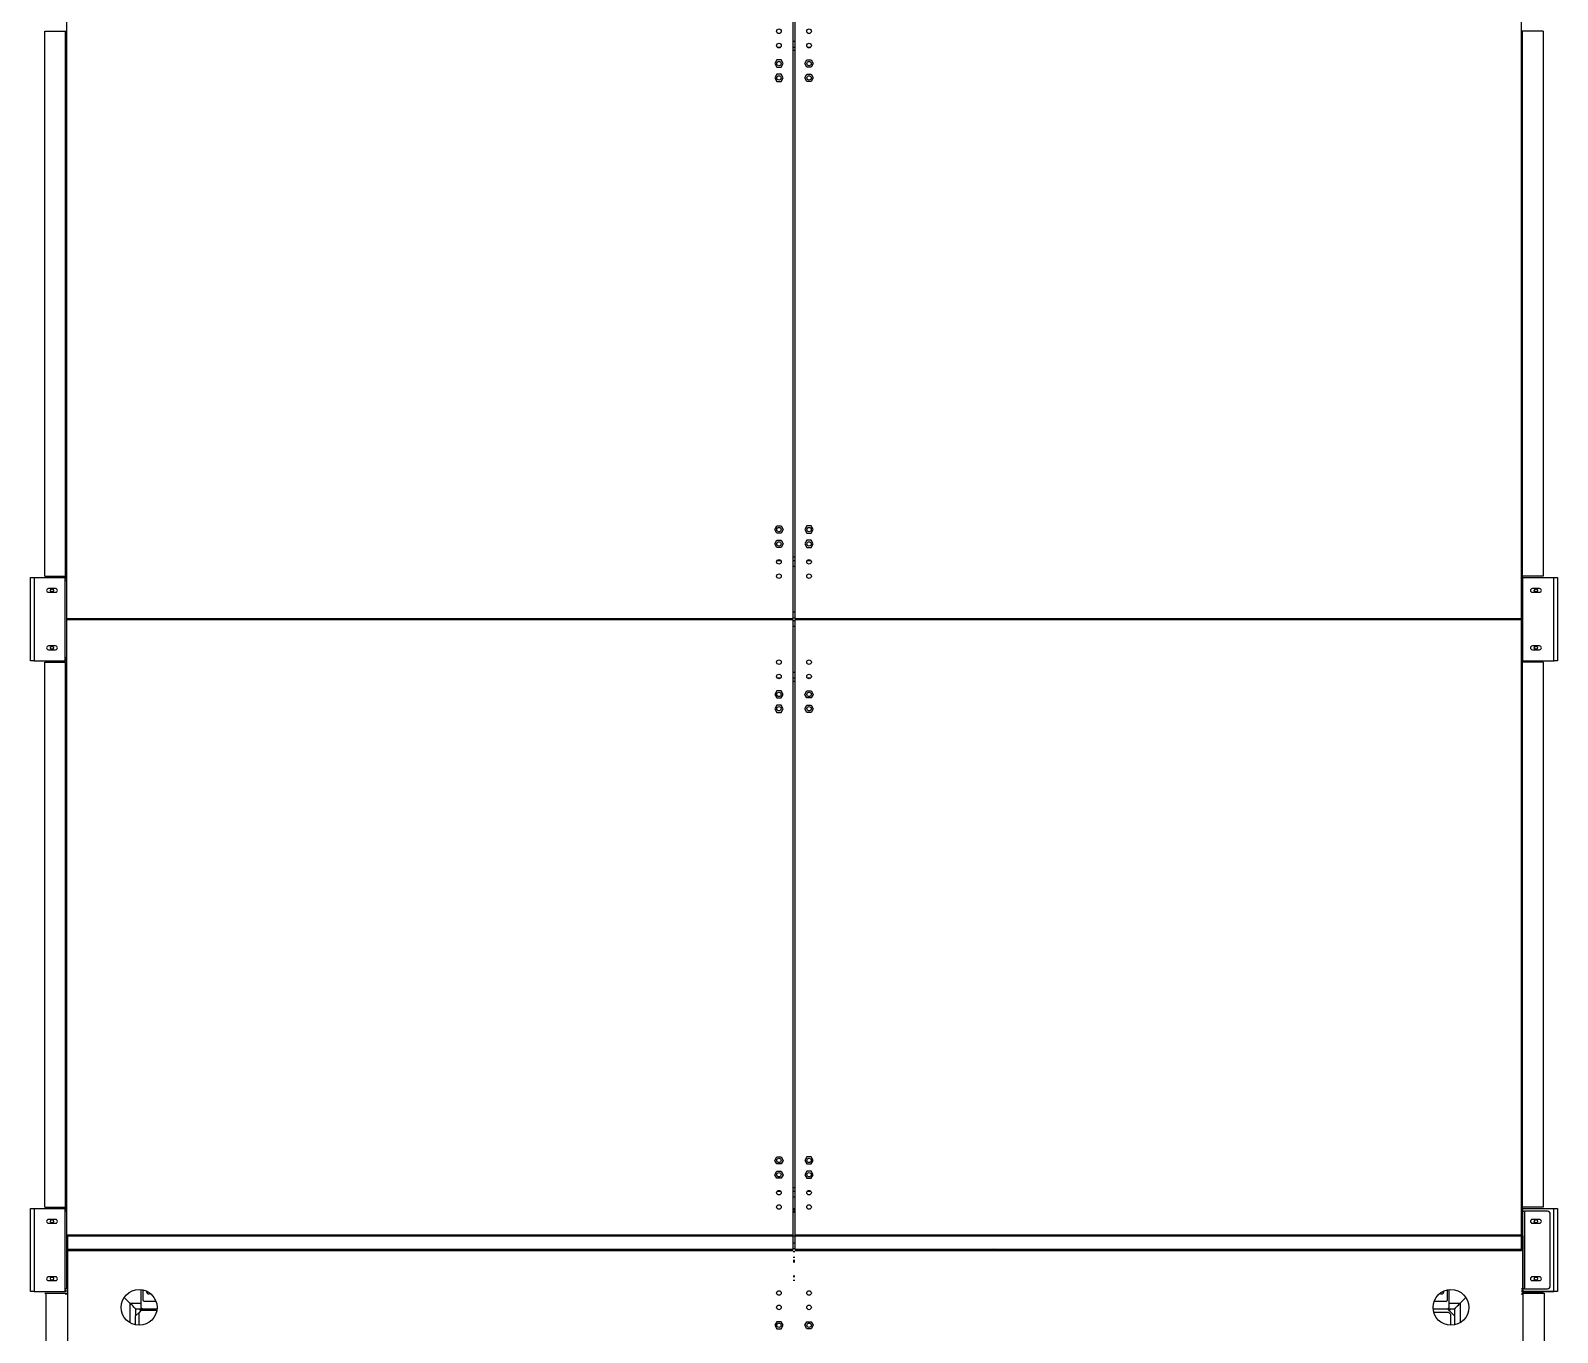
# Model space of a CAD drawing. Extents: x -80 to 56020, y 18240 to 42185.
# Drawn here: x 5655 to 5868, y 20012.2 to 20193.8 of the extents above; entities that cross this region are included whole.
import ezdxf

# ---------------------------------------------------------------- set-up
doc = ezdxf.new("R2010")
doc.units = 0
doc.header["$LTSCALE"] = 200
doc.layers.add('緯穎生產設備', color=7, linetype='Continuous')

# ---------------------------------------------------------------- blocks, each defined once
blk = doc.blocks.new('七模組')
at = {"color": 5, "linetype": 'Continuous', "lineweight": 25}
for p, q in [((33457.9, 4173.1), (33457.9, 4178.1)), ((33457.9, 4178.1), (33573.9, 4178.1)), ((33573.9, 4178.1), (33573.9, 4173.1)), ((34337.9, 4128.1), (34337.9, 4178.1)), ((34337.9, 4178.1), (34453.9, 4178.1)), ((34337.9, 4173.1), (34337.9, 4178.1)), ((34337.9, 4173.1), (34337.9, 4178.1)), ((34337.9, 4173.1), (34337.9, 4178.1)), ((34337.9, 4178.1), (34453.9, 4178.1)), ((34453.9, 4178.1), (34453.9, 4129.6)), ((34453.9, 4178.1), (34453.9, 4173.1)), ((32695.9, 4158.1), (32695.9, 4129.1)), ((32695.9, 4158.1), (33455.9, 4158.1)), ((33455.9, 4158.1), (33455.9, 4129.1)), ((33455.9, 4158.1), (33455.9, 4129.1)), ((33573.9, 4173.1), (33457.9, 4173.1)), ((33457.9, 4129.6), (33457.9, 4173.1)), ((33573.9, 4129.6), (33573.9, 4173.1)), ((33575.9, 4158.1), (33575.9, 4129.1)), ((33575.9, 4158.1), (34335.9, 4158.1)), ((33575.9, 4158.1), (34335.9, 4158.1)), ((34335.9, 4158.1), (34335.9, 4129.1)), ((34335.9, 4158.1), (34335.9, 4129.1)), ((34337.9, 4129.6), (34337.9, 4173.1)), ((34337.9, 4129.6), (34337.9, 4173.1)), ((34453.9, 4173.1), (34337.9, 4173.1)), ((34337.9, 4129.6), (34337.9, 4173.1)), ((34341.9, 4164.1), (34341.9, 4132.1)), ((34445.9, 4168.1), (34345.9, 4168.1)), ((34449.9, 4132.1), (34449.9, 4164.1)), ((34453.9, 4129.6), (34453.9, 4173.1)), ((34455.9, 4129.6), (34455.9, 4159.6)), ((34455.9, 4159.6), (35277.7, 4159.6)), ((34455.9, 4158.1), (34455.9, 4129.1)), ((33473.3, 4153.1), (33473.3, 4143.1)), ((33478.5, 4143.1), (33478.5, 4153.1)), ((33553.3, 4153.1), (33553.3, 4143.1)), ((33558.5, 4143.1), (33558.5, 4153.1)), ((34353.3, 4153.1), (34353.3, 4143.1)), ((34353.3, 4153.1), (34353.3, 4143.1)), ((34353.3, 4153.1), (34353.3, 4143.1)), ((34358.5, 4143.1), (34358.5, 4153.1)), ((34358.5, 4143.1), (34358.5, 4153.1)), ((34358.5, 4143.1), (34358.5, 4153.1)), ((34433.3, 4153.1), (34433.3, 4143.1)), ((34438.5, 4143.1), (34438.5, 4153.1)), ((33514.9, 4128.1), (32636.9, 4128.1)), ((32695.9, 4129.1), (33455.9, 4129.1)), ((32695.9, 4128.1), (32695.9, 4129.1)), ((32697.4, 4128.1), (32697.4, 4129.1)), ((33454.4, 4129.1), (33454.4, 4128.1)), ((33454.4, 4129.1), (33454.4, 4128.1)), ((33455.9, 4129.1), (33455.9, 4128.1)), ((33455.9, 4129.1), (33455.9, 4128.1)), ((33573.9, 4129.6), (33457.9, 4129.6)), ((33457.9, 4129.6), (33457.9, 4128.1)), ((33459.4, 4128.1), (33459.4, 4129.6)), ((33461.9, 4128.1), (33461.9, 4129.6)), ((33514.9, 3114.1), (33514.9, 4128.1)), ((33516.9, 4128.1), (33514.9, 4128.1)), ((33516.9, 4128.1), (33514.9, 4128.1)), ((33514.9, 3114.1), (33514.9, 4128.1)), ((33514.9, 4114.6), (33516.9, 4114.6)), ((33514.9, 4114.6), (33516.9, 4114.6)), ((33516.9, 4128.1), (33516.9, 3114.1)), ((34394.9, 4128.1), (33516.9, 4128.1)), ((34394.9, 4128.1), (33516.9, 4128.1)), ((33516.9, 4128.1), (33516.9, 3114.1)), ((33569.9, 4129.6), (33569.9, 4128.1)), ((33572.4, 4129.6), (33572.4, 4128.1)), ((33573.9, 4129.6), (33573.9, 4128.1)), ((33575.9, 4129.1), (34335.9, 4129.1)), ((33575.9, 4128.1), (33575.9, 4129.1)), ((33575.9, 4129.1), (34335.9, 4129.1)), ((33577.4, 4128.1), (33577.4, 4129.1)), ((34334.4, 4129.1), (34334.4, 4128.1)), ((34334.4, 4129.1), (34334.4, 4128.1)), ((34334.4, 4129.1), (34334.4, 4128.1)), ((34335.9, 4129.1), (34335.9, 4128.1)), ((34335.9, 4129.1), (34335.9, 4128.1)), ((34335.9, 4129.1), (34335.9, 4128.1)), ((34337.9, 4129.6), (34337.9, 4128.1)), ((34337.9, 4129.6), (34337.9, 4128.1)), ((34453.9, 4129.6), (34337.9, 4129.6)), ((34337.9, 4129.6), (34337.9, 4128.1)), ((34339.4, 4128.1), (34339.4, 4129.6)), ((34339.4, 4128.1), (34339.4, 4129.6)), ((34339.4, 4128.1), (34339.4, 4129.6)), ((34341.9, 4132.1), (34449.9, 4132.1)), ((34341.9, 4128.1), (34341.9, 4132.1)), ((34341.9, 4128.1), (34341.9, 4129.6)), ((34341.9, 4128.1), (34341.9, 4129.6)), ((34341.9, 4128.1), (34341.9, 4129.6)), ((34375.9, 4128.1), (34374.9, 4128.1)), ((34374.9, 3114.1), (34374.9, 4128.1)), ((34375.9, 4114.6), (34374.9, 4114.6)), ((34375.9, 2099.6), (34375.9, 4129.6)), ((34375.9, 4129.6), (35169.4, 4129.6)), ((34394.9, 3114.1), (34394.9, 4128.1)), ((34394.9, 3114.1), (34394.9, 4128.1)), ((34394.9, 3114.1), (34394.9, 4128.1)), ((34396.9, 4128.1), (34394.9, 4128.1)), ((34396.9, 4128.1), (34394.9, 4128.1)), ((34396.9, 4128.1), (34394.9, 4128.1)), ((34394.9, 4114.6), (34396.9, 4114.6)), ((34394.9, 4114.6), (34396.9, 4114.6)), ((34394.9, 4114.6), (34396.9, 4114.6)), ((34396.9, 4128.1), (34396.9, 3114.1)), ((34396.9, 4128.1), (34396.9, 3114.1)), ((34396.9, 4128.1), (34396.9, 3114.1)), ((34449.9, 4132.1), (34449.9, 4129.6)), ((34449.9, 4129.6), (34449.9, 4128.1)), ((34452.4, 4129.6), (34452.4, 4128.1)), ((34453.9, 4129.6), (34453.9, 4128.1)), ((34455.9, 4128.1), (34455.9, 4129.1)), ((34457.4, 4128.1), (34457.4, 4129.1)), ((34469.9, 4042.6), (34462.1, 4050.4)), ((34475.9, 4027.1), (34451, 4027.1)), ((34469.9, 4042.6), (34497.2, 4042.6)), ((34469.9, 4027.1), (34469.9, 4042.6)), ((34477.9, 4025.1), (34475.9, 4027.1)), ((34477.9, 4034.6), (34487.9, 4034.6)), ((34477.9, 4025.1), (34477.9, 4034.6)), ((34477.9, 4024.6), (34487.9, 4034.6)), ((34485.9, 4029.6), (34482.9, 4026.6)), ((34482.9, 4026.6), (34482.9, 4005.6)), ((34500.9, 4029.6), (34485.9, 4029.6)), ((34487.9, 4034.6), (34500.4, 4034.6)), ((33514.9, 4024.6), (33516.9, 4024.6)), ((33514.9, 4024.6), (33516.9, 4024.6)), ((34375.9, 4024.6), (34374.9, 4024.6)), ((34394.9, 4024.6), (34396.9, 4024.6)), ((34394.9, 4024.6), (34396.9, 4024.6)), ((34394.9, 4024.6), (34396.9, 4024.6)), ((34465.9, 4024.6), (34451.4, 4024.6)), ((34457.1, 4015.6), (34457.1, 4013.1)), ((34467.9, 4022.6), (34465.9, 4024.6)), ((34467.9, 4022.6), (34467.9, 4005.9)), ((34477.9, 4004.7), (34477.9, 4025.1)), ((33516.9, 3949.6), (33514.9, 3949.6)), ((33516.9, 3949.6), (33514.9, 3949.6)), ((34374.9, 3949.6), (34375.9, 3949.6)), ((34396.9, 3949.6), (34394.9, 3949.6)), ((34396.9, 3949.6), (34394.9, 3949.6)), ((34396.9, 3949.6), (34394.9, 3949.6)), ((34375.9, 3800.6), (34374.9, 3800.6)), ((34396.9, 3464.1), (34394.9, 3464.1)), ((33514.9, 3438.6), (33516.9, 3438.6)), ((33514.9, 3438.6), (33516.9, 3438.6)), ((33516.9, 3438.3), (33514.9, 3438.3)), ((33516.9, 3438.3), (33514.9, 3438.3)), ((33514.9, 3435.2), (33516.9, 3435.2)), ((33514.9, 3435.2), (33516.9, 3435.2)), ((33516.9, 3434.9), (33514.9, 3434.9)), ((33516.9, 3434.9), (33514.9, 3434.9)), ((34374.9, 3441.6), (34375.9, 3441.6)), ((34374.9, 3438.6), (34375.9, 3438.6)), ((34375.9, 3438.3), (34374.9, 3438.3)), ((34374.9, 3435.2), (34375.9, 3435.2)), ((34375.9, 3434.9), (34374.9, 3434.9)), ((34394.9, 3438.6), (34396.9, 3438.6)), ((34394.9, 3438.6), (34396.9, 3438.6)), ((34396.9, 3438.3), (34394.9, 3438.3)), ((34396.9, 3438.3), (34394.9, 3438.3)), ((34394.9, 3435.2), (34396.9, 3435.2)), ((34394.9, 3435.2), (34396.9, 3435.2)), ((34396.9, 3434.9), (34394.9, 3434.9)), ((34396.9, 3434.9), (34394.9, 3434.9)), ((33514.9, 3408.3), (33516.9, 3408.3)), ((33514.9, 3408.3), (33516.9, 3408.3)), ((34374.9, 3408.3), (34375.9, 3408.3)), ((34394.9, 3408.3), (34396.9, 3408.3)), ((34394.9, 3408.3), (34396.9, 3408.3)), ((33516.9, 3408), (33514.9, 3408)), ((33516.9, 3408), (33514.9, 3408)), ((33514.9, 3405), (33516.9, 3405)), ((33514.9, 3405), (33516.9, 3405)), ((33516.9, 3404.6), (33514.9, 3404.6)), ((33516.9, 3404.6), (33514.9, 3404.6)), ((34375.9, 3408), (34374.9, 3408)), ((34374.9, 3405), (34375.9, 3405)), ((34375.9, 3404.6), (34374.9, 3404.6)), ((34374.9, 3399.6), (34375.9, 3399.6)), ((34396.9, 3408), (34394.9, 3408)), ((34396.9, 3408), (34394.9, 3408)), ((34394.9, 3405), (34396.9, 3405)), ((34394.9, 3405), (34396.9, 3405)), ((34396.9, 3404.6), (34394.9, 3404.6)), ((34396.9, 3404.6), (34394.9, 3404.6)), ((34396.9, 3264.1), (34394.9, 3264.1)), ((34396.9, 3255.1), (34394.9, 3255.1)), ((34394.9, 3251.4), (34396.9, 3251.4)), ((34394.9, 3212.4), (34396.9, 3212.4)), ((34396.9, 3177.8), (34394.9, 3177.8)), ((34396.9, 3177.1), (34394.9, 3177.1)), ((34394.9, 3175.1), (34396.9, 3175.1)), ((34394.9, 3169.1), (34396.9, 3169.1)), ((32717.9, 3131.6), (32717.9, 3136.6)), ((32735.9, 3137), (32740.9, 3139.9)), ((32735.9, 3131.2), (32735.9, 3137)), ((32740.9, 3128.3), (32735.9, 3131.2)), ((32740.9, 3139.9), (32745.9, 3137)), ((32745.9, 3131.2), (32740.9, 3128.3)), ((32745.9, 3137), (32745.9, 3131.2)), ((32755.9, 3137), (32760.9, 3139.9)), ((32755.9, 3131.2), (32755.9, 3137)), ((32760.9, 3128.3), (32755.9, 3131.2)), ((32760.9, 3139.9), (32765.9, 3137)), ((32765.9, 3131.2), (32760.9, 3128.3)), ((32765.9, 3137), (32765.9, 3131.2)), ((33390.9, 3139.9), (33385.9, 3137)), ((33385.9, 3137), (33385.9, 3131.2)), ((33385.9, 3131.2), (33390.9, 3128.3)), ((33395.9, 3137), (33390.9, 3139.9)), ((33390.9, 3128.3), (33395.9, 3131.2)), ((33395.9, 3131.2), (33395.9, 3137)), ((33410.9, 3139.9), (33405.9, 3137)), ((33405.9, 3137), (33405.9, 3131.2)), ((33405.9, 3131.2), (33410.9, 3128.3)), ((33415.9, 3137), (33410.9, 3139.9)), ((33410.9, 3128.3), (33415.9, 3131.2)), ((33415.9, 3131.2), (33415.9, 3137)), ((33433.9, 3131.6), (33433.9, 3136.6)), ((33597.9, 3131.6), (33597.9, 3136.6)), ((33597.9, 3131.6), (33597.9, 3136.6)), ((33615.9, 3137), (33620.9, 3139.9)), ((33615.9, 3137), (33620.9, 3139.9)), ((33615.9, 3131.2), (33615.9, 3137)), ((33615.9, 3131.2), (33615.9, 3137)), ((33620.9, 3128.3), (33615.9, 3131.2)), ((33620.9, 3128.3), (33615.9, 3131.2)), ((33620.9, 3139.9), (33625.9, 3137)), ((33620.9, 3139.9), (33625.9, 3137)), ((33625.9, 3131.2), (33620.9, 3128.3)), ((33625.9, 3131.2), (33620.9, 3128.3)), ((33625.9, 3137), (33625.9, 3131.2)), ((33625.9, 3137), (33625.9, 3131.2)), ((33635.9, 3137), (33640.9, 3139.9)), ((33635.9, 3137), (33640.9, 3139.9)), ((33635.9, 3131.2), (33635.9, 3137)), ((33635.9, 3131.2), (33635.9, 3137)), ((33640.9, 3128.3), (33635.9, 3131.2)), ((33640.9, 3128.3), (33635.9, 3131.2)), ((33640.9, 3139.9), (33645.9, 3137)), ((33640.9, 3139.9), (33645.9, 3137)), ((33645.9, 3131.2), (33640.9, 3128.3)), ((33645.9, 3131.2), (33640.9, 3128.3)), ((33645.9, 3137), (33645.9, 3131.2)), ((33645.9, 3137), (33645.9, 3131.2)), ((34270.9, 3139.9), (34265.9, 3137)), ((34270.9, 3139.9), (34265.9, 3137)), ((34265.9, 3137), (34265.9, 3131.2)), ((34265.9, 3137), (34265.9, 3131.2)), ((34265.9, 3131.2), (34270.9, 3128.3)), ((34265.9, 3131.2), (34270.9, 3128.3)), ((34275.9, 3137), (34270.9, 3139.9)), ((34275.9, 3137), (34270.9, 3139.9)), ((34270.9, 3128.3), (34275.9, 3131.2)), ((34270.9, 3128.3), (34275.9, 3131.2)), ((34275.9, 3131.2), (34275.9, 3137)), ((34275.9, 3131.2), (34275.9, 3137)), ((34290.9, 3139.9), (34285.9, 3137)), ((34290.9, 3139.9), (34285.9, 3137)), ((34285.9, 3137), (34285.9, 3131.2)), ((34285.9, 3137), (34285.9, 3131.2)), ((34285.9, 3131.2), (34290.9, 3128.3)), ((34285.9, 3131.2), (34290.9, 3128.3)), ((34295.9, 3137), (34290.9, 3139.9)), ((34295.9, 3137), (34290.9, 3139.9)), ((34290.9, 3128.3), (34295.9, 3131.2)), ((34290.9, 3128.3), (34295.9, 3131.2)), ((34295.9, 3131.2), (34295.9, 3137)), ((34295.9, 3131.2), (34295.9, 3137)), ((34313.9, 3131.6), (34313.9, 3136.6)), ((34313.9, 3131.6), (34313.9, 3136.6)), ((34396.9, 3143.1), (34394.9, 3143.1)), ((34396.9, 3140.1), (34394.9, 3140.1)), ((34495.9, 3137), (34500.9, 3139.9)), ((34495.9, 3131.2), (34495.9, 3137)), ((34500.9, 3128.3), (34495.9, 3131.2)), ((34500.9, 3139.9), (34505.9, 3137)), ((34505.9, 3131.2), (34500.9, 3128.3)), ((34505.9, 3137), (34505.9, 3131.2)), ((32636.9, 3114.1), (33514.9, 3114.1)), ((33514.9, 3112.1), (32636.9, 3112.1)), ((32709.9, 3112.1), (32709.9, 3114.1)), ((32717.9, 3112.1), (32717.9, 3114.1)), ((32722.9, 3114.1), (32722.9, 3112.1)), ((33428.9, 3112.1), (33428.9, 3114.1)), ((33433.9, 3112.1), (33433.9, 3114.1)), ((33441.9, 3112.1), (33441.9, 3114.1)), ((33505.9, 3112.1), (33505.9, 3114.1)), ((33513.9, 3112.1), (33513.9, 3114.1)), ((33513.9, 3112.1), (33513.9, 3114.1)), ((33514.9, 2098.1), (33514.9, 3112.1)), ((33514.9, 2098.1), (33514.9, 3112.1)), ((33516.9, 3114.1), (34394.9, 3114.1)), ((33516.9, 3114.1), (34394.9, 3114.1)), ((33516.9, 3112.1), (33516.9, 2098.1)), ((34394.9, 3112.1), (33516.9, 3112.1)), ((33516.9, 3112.1), (33516.9, 2098.1)), ((34394.9, 3112.1), (33516.9, 3112.1)), ((33517.9, 3112.1), (33517.9, 3114.1)), ((33517.9, 3112.1), (33517.9, 3114.1)), ((33525.9, 3112.1), (33525.9, 3114.1)), ((33589.9, 3112.1), (33589.9, 3114.1)), ((33589.9, 3112.1), (33589.9, 3114.1)), ((33597.9, 3112.1), (33597.9, 3114.1)), ((33597.9, 3112.1), (33597.9, 3114.1)), ((33602.9, 3114.1), (33602.9, 3112.1)), ((33602.9, 3114.1), (33602.9, 3112.1)), ((34308.9, 3112.1), (34308.9, 3114.1)), ((34308.9, 3112.1), (34308.9, 3114.1)), ((34313.9, 3112.1), (34313.9, 3114.1)), ((34313.9, 3112.1), (34313.9, 3114.1)), ((34321.9, 3112.1), (34321.9, 3114.1)), ((34321.9, 3112.1), (34321.9, 3114.1)), ((34374.9, 2098.1), (34374.9, 3112.1)), ((34385.9, 3112.1), (34385.9, 3114.1)), ((34385.9, 3112.1), (34385.9, 3114.1)), ((34393.9, 3112.1), (34393.9, 3114.1)), ((34393.9, 3112.1), (34393.9, 3114.1)), ((34394.9, 2098.1), (34394.9, 3112.1)), ((34394.9, 2098.1), (34394.9, 3112.1)), ((34394.9, 2098.1), (34394.9, 3112.1)), ((34396.9, 3112.1), (34396.9, 2098.1)), ((34396.9, 3112.1), (34396.9, 2098.1)), ((34396.9, 3112.1), (34396.9, 2098.1)), ((34397.9, 3112.1), (34397.9, 3114.1)), ((34397.9, 3112.1), (34397.9, 3114.1)), ((34405.9, 3112.1), (34405.9, 3114.1)), ((34405.9, 3112.1), (34405.9, 3114.1)), ((34410.4, 3114.1), (34410.4, 3112.1)), ((34411.9, 3114.1), (34411.9, 3112.1)), ((34412.6, 3112.1), (34412.6, 3114.1)), ((34432.4, 3114.1), (34432.4, 3112.1)), ((34432.9, 3112.1), (34432.9, 3114.1)), ((34437.9, 3112.1), (34437.9, 3114.1)), ((32717.9, 3089.6), (32717.9, 3094.6)), ((32740.9, 3097.9), (32735.9, 3095)), ((32735.9, 3095), (32735.9, 3089.2)), ((32735.9, 3089.2), (32740.9, 3086.3)), ((32745.9, 3095), (32740.9, 3097.9)), ((32740.9, 3086.3), (32745.9, 3089.2)), ((32745.9, 3089.2), (32745.9, 3095)), ((32760.9, 3097.9), (32755.9, 3095)), ((32755.9, 3095), (32755.9, 3089.2)), ((32755.9, 3089.2), (32760.9, 3086.3)), ((32765.9, 3095), (32760.9, 3097.9)), ((32760.9, 3086.3), (32765.9, 3089.2)), ((32765.9, 3089.2), (32765.9, 3095)), ((33385.9, 3095), (33390.9, 3097.9)), ((33385.9, 3089.2), (33385.9, 3095)), ((33390.9, 3086.3), (33385.9, 3089.2)), ((33390.9, 3097.9), (33395.9, 3095)), ((33395.9, 3089.2), (33390.9, 3086.3)), ((33395.9, 3095), (33395.9, 3089.2)), ((33405.9, 3095), (33410.9, 3097.9)), ((33405.9, 3089.2), (33405.9, 3095)), ((33410.9, 3086.3), (33405.9, 3089.2)), ((33410.9, 3097.9), (33415.9, 3095)), ((33415.9, 3089.2), (33410.9, 3086.3)), ((33415.9, 3095), (33415.9, 3089.2)), ((33433.9, 3089.6), (33433.9, 3094.6)), ((33597.9, 3089.6), (33597.9, 3094.6)), ((33597.9, 3089.6), (33597.9, 3094.6)), ((33620.9, 3097.9), (33615.9, 3095)), ((33620.9, 3097.9), (33615.9, 3095)), ((33615.9, 3095), (33615.9, 3089.2)), ((33615.9, 3095), (33615.9, 3089.2)), ((33615.9, 3089.2), (33620.9, 3086.3)), ((33615.9, 3089.2), (33620.9, 3086.3)), ((33625.9, 3095), (33620.9, 3097.9)), ((33625.9, 3095), (33620.9, 3097.9)), ((33620.9, 3086.3), (33625.9, 3089.2)), ((33620.9, 3086.3), (33625.9, 3089.2)), ((33625.9, 3089.2), (33625.9, 3095)), ((33625.9, 3089.2), (33625.9, 3095)), ((33640.9, 3097.9), (33635.9, 3095)), ((33640.9, 3097.9), (33635.9, 3095)), ((33635.9, 3095), (33635.9, 3089.2)), ((33635.9, 3095), (33635.9, 3089.2)), ((33635.9, 3089.2), (33640.9, 3086.3)), ((33635.9, 3089.2), (33640.9, 3086.3)), ((33645.9, 3095), (33640.9, 3097.9)), ((33645.9, 3095), (33640.9, 3097.9)), ((33640.9, 3086.3), (33645.9, 3089.2)), ((33640.9, 3086.3), (33645.9, 3089.2)), ((33645.9, 3089.2), (33645.9, 3095)), ((33645.9, 3089.2), (33645.9, 3095)), ((34265.9, 3095), (34270.9, 3097.9)), ((34265.9, 3095), (34270.9, 3097.9)), ((34265.9, 3089.2), (34265.9, 3095)), ((34265.9, 3089.2), (34265.9, 3095)), ((34270.9, 3086.3), (34265.9, 3089.2)), ((34270.9, 3086.3), (34265.9, 3089.2)), ((34270.9, 3097.9), (34275.9, 3095)), ((34270.9, 3097.9), (34275.9, 3095)), ((34275.9, 3089.2), (34270.9, 3086.3)), ((34275.9, 3089.2), (34270.9, 3086.3)), ((34275.9, 3095), (34275.9, 3089.2)), ((34275.9, 3095), (34275.9, 3089.2)), ((34285.9, 3095), (34290.9, 3097.9)), ((34285.9, 3095), (34290.9, 3097.9)), ((34285.9, 3089.2), (34285.9, 3095)), ((34285.9, 3089.2), (34285.9, 3095)), ((34290.9, 3086.3), (34285.9, 3089.2)), ((34290.9, 3086.3), (34285.9, 3089.2)), ((34290.9, 3097.9), (34295.9, 3095)), ((34290.9, 3097.9), (34295.9, 3095)), ((34295.9, 3089.2), (34290.9, 3086.3)), ((34295.9, 3089.2), (34290.9, 3086.3)), ((34295.9, 3095), (34295.9, 3089.2)), ((34295.9, 3095), (34295.9, 3089.2)), ((34313.9, 3089.6), (34313.9, 3094.6)), ((34313.9, 3089.6), (34313.9, 3094.6)), ((34500.9, 3097.9), (34495.9, 3095)), ((34495.9, 3095), (34495.9, 3089.2)), ((34495.9, 3089.2), (34500.9, 3086.3)), ((34505.9, 3095), (34500.9, 3097.9)), ((34500.9, 3086.3), (34505.9, 3089.2)), ((34505.9, 3089.2), (34505.9, 3095)), ((34394.9, 3088.1), (34396.9, 3088.1)), ((34396.9, 3085.1), (34394.9, 3085.1)), ((33514.9, 3051.1), (33516.9, 3051.1)), ((33514.9, 3051.1), (33516.9, 3051.1)), ((34375.9, 3051.1), (34374.9, 3051.1)), ((34374.9, 3046.1), (34375.9, 3046.1)), ((34396.9, 3059.1), (34394.9, 3059.1)), ((34396.9, 3053.1), (34394.9, 3053.1)), ((34394.9, 3051.1), (34396.9, 3051.1)), ((34394.9, 3051.1), (34396.9, 3051.1)), ((34394.9, 3051.1), (34396.9, 3051.1)), ((33514.9, 3022.1), (33516.9, 3022.1)), ((33514.9, 3022.1), (33516.9, 3022.1)), ((34374.9, 3022.1), (34375.9, 3022.1)), ((34374.9, 3019.1), (34375.9, 3019.1)), ((34394.9, 3022.1), (34396.9, 3022.1)), ((34394.9, 3022.1), (34396.9, 3022.1)), ((34394.9, 3022.1), (34396.9, 3022.1)), ((34394.9, 2964.1), (34396.9, 2964.1)), ((33514.9, 2823.6), (33516.9, 2823.6)), ((33514.9, 2823.6), (33516.9, 2823.6)), ((33516.9, 2823.3), (33514.9, 2823.3)), ((33516.9, 2823.3), (33514.9, 2823.3)), ((33514.9, 2820.2), (33516.9, 2820.2)), ((33514.9, 2820.2), (33516.9, 2820.2)), ((33516.9, 2819.9), (33514.9, 2819.9)), ((33516.9, 2819.9), (33514.9, 2819.9)), ((34375.9, 2828.6), (34374.9, 2828.6)), ((34374.9, 2823.6), (34375.9, 2823.6)), ((34375.9, 2823.3), (34374.9, 2823.3)), ((34374.9, 2820.2), (34375.9, 2820.2)), ((34375.9, 2819.9), (34374.9, 2819.9)), ((34394.9, 2830.1), (34396.9, 2830.1)), ((34394.9, 2823.6), (34396.9, 2823.6)), ((34394.9, 2823.6), (34396.9, 2823.6)), ((34396.9, 2823.3), (34394.9, 2823.3)), ((34396.9, 2823.3), (34394.9, 2823.3)), ((34394.9, 2820.2), (34396.9, 2820.2)), ((34394.9, 2820.2), (34396.9, 2820.2)), ((34396.9, 2819.9), (34394.9, 2819.9)), ((34396.9, 2819.9), (34394.9, 2819.9)), ((33514.9, 2793.3), (33516.9, 2793.3)), ((33514.9, 2793.3), (33516.9, 2793.3)), ((33516.9, 2793), (33514.9, 2793)), ((33516.9, 2793), (33514.9, 2793)), ((34374.9, 2793.3), (34375.9, 2793.3)), ((34375.9, 2793), (34374.9, 2793)), ((34394.9, 2793.3), (34396.9, 2793.3)), ((34394.9, 2793.3), (34396.9, 2793.3)), ((34396.9, 2793), (34394.9, 2793)), ((34396.9, 2793), (34394.9, 2793)), ((33514.9, 2790), (33516.9, 2790)), ((33514.9, 2790), (33516.9, 2790)), ((33516.9, 2789.6), (33514.9, 2789.6)), ((33516.9, 2789.6), (33514.9, 2789.6)), ((34374.9, 2790), (34375.9, 2790)), ((34375.9, 2789.6), (34374.9, 2789.6)), ((34375.9, 2786.6), (34374.9, 2786.6)), ((34394.9, 2790), (34396.9, 2790)), ((34394.9, 2790), (34396.9, 2790)), ((34396.9, 2789.6), (34394.9, 2789.6)), ((34396.9, 2789.6), (34394.9, 2789.6)), ((34396.9, 2764.9), (34394.9, 2764.9)), ((34394.9, 2764.1), (34396.9, 2764.1)), ((34394.9, 2759.4), (34396.9, 2759.4)), ((33514.9, 2725.6), (33516.9, 2725.6)), ((33514.9, 2725.6), (33516.9, 2725.6)), ((33514.9, 2724.2), (33516.9, 2724.2)), ((33514.9, 2724.2), (33516.9, 2724.2)), ((33516.9, 2717.9), (33514.9, 2717.9)), ((33516.9, 2717.9), (33514.9, 2717.9)), ((33516.9, 2717.1), (33514.9, 2717.1)), ((33516.9, 2717.1), (33514.9, 2717.1)), ((33514.9, 2716.4), (33516.9, 2716.4)), ((33514.9, 2716.4), (33516.9, 2716.4)), ((34394.9, 2725.6), (34396.9, 2725.6)), ((34394.9, 2725.6), (34396.9, 2725.6)), ((34394.9, 2724.2), (34396.9, 2724.2)), ((34394.9, 2724.2), (34396.9, 2724.2)), ((34396.9, 2717.9), (34394.9, 2717.9)), ((34396.9, 2717.9), (34394.9, 2717.9)), ((34396.9, 2717.1), (34394.9, 2717.1)), ((34396.9, 2717.1), (34394.9, 2717.1)), ((34394.9, 2716.4), (34396.9, 2716.4)), ((34394.9, 2716.4), (34396.9, 2716.4)), ((33516.9, 2581.9), (33514.9, 2581.9)), ((33516.9, 2581.9), (33514.9, 2581.9)), ((33514.9, 2581.1), (33516.9, 2581.1)), ((33514.9, 2581.1), (33516.9, 2581.1)), ((33516.9, 2580.3), (33514.9, 2580.3)), ((33516.9, 2580.3), (33514.9, 2580.3)), ((34394.9, 2585.1), (34396.9, 2585.1)), ((34396.9, 2581.9), (34394.9, 2581.9)), ((34396.9, 2581.9), (34394.9, 2581.9)), ((34396.9, 2581.9), (34394.9, 2581.9)), ((34394.9, 2581.1), (34396.9, 2581.1)), ((34394.9, 2581.1), (34396.9, 2581.1)), ((34394.9, 2581.1), (34396.9, 2581.1)), ((34396.9, 2580.3), (34394.9, 2580.3)), ((34396.9, 2580.3), (34394.9, 2580.3)), ((34396.9, 2580.3), (34394.9, 2580.3)), ((33516.9, 2574), (33514.9, 2574)), ((33516.9, 2574), (33514.9, 2574)), ((33516.9, 2572.6), (33514.9, 2572.6)), ((33516.9, 2572.6), (33514.9, 2572.6)), ((33514.9, 2557.6), (33516.9, 2557.6)), ((34375.9, 2557.7), (34374.9, 2557.7)), ((34396.9, 2574), (34394.9, 2574)), ((34396.9, 2574), (34394.9, 2574)), ((34396.9, 2574), (34394.9, 2574)), ((34396.9, 2572.6), (34394.9, 2572.6)), ((34396.9, 2572.6), (34394.9, 2572.6)), ((34396.9, 2572.6), (34394.9, 2572.6)), ((33514.9, 2554.6), (33516.9, 2554.6)), ((33514.9, 2554.6), (33516.9, 2554.6)), ((33514.9, 2553.6), (33516.9, 2553.6)), ((33514.9, 2539.3), (33516.9, 2539.3)), ((33514.9, 2538.8), (33516.9, 2538.8)), ((34375.9, 2554.7), (34374.9, 2554.7)), ((34375.9, 2554.6), (34374.9, 2554.6)), ((34375.9, 2551.6), (34374.9, 2551.6)), ((34375.9, 2539.6), (34374.9, 2539.6)), ((34374.9, 2535.1), (34375.9, 2535.1)), ((34396.9, 2554.6), (34394.9, 2554.6)), ((34394.9, 2554.6), (34396.9, 2554.6)), ((34394.9, 2554.6), (34396.9, 2554.6)), ((34394.9, 2553.6), (34396.9, 2553.6)), ((34394.9, 2553.6), (34396.9, 2553.6)), ((34396.9, 2551.6), (34394.9, 2551.6)), ((34396.9, 2539.6), (34394.9, 2539.6)), ((34394.9, 2539.3), (34396.9, 2539.3)), ((34394.9, 2539.3), (34396.9, 2539.3)), ((34394.9, 2538.8), (34396.9, 2538.8)), ((34394.9, 2538.8), (34396.9, 2538.8)), ((34394.9, 2535.1), (34396.9, 2535.1)), ((33514.9, 2530.4), (33516.9, 2530.4)), ((33514.9, 2529.9), (33516.9, 2529.9)), ((33514.9, 2515.6), (33516.9, 2515.6)), ((33516.9, 2514.6), (33514.9, 2514.6)), ((33514.9, 2514.6), (33516.9, 2514.6)), ((34375.9, 2534.6), (34374.9, 2534.6)), ((34375.9, 2534.1), (34374.9, 2534.1)), ((34375.9, 2529.6), (34374.9, 2529.6)), ((34374.9, 2517.6), (34375.9, 2517.6)), ((34375.9, 2514.6), (34374.9, 2514.6)), ((34396.9, 2534.6), (34394.9, 2534.6)), ((34396.9, 2534.1), (34394.9, 2534.1)), ((34394.9, 2530.4), (34396.9, 2530.4)), ((34394.9, 2530.4), (34396.9, 2530.4)), ((34394.9, 2529.9), (34396.9, 2529.9)), ((34394.9, 2529.9), (34396.9, 2529.9)), ((34396.9, 2529.6), (34394.9, 2529.6)), ((34394.9, 2517.6), (34396.9, 2517.6)), ((34394.9, 2515.6), (34396.9, 2515.6)), ((34394.9, 2515.6), (34396.9, 2515.6)), ((34394.9, 2514.6), (34396.9, 2514.6)), ((34394.9, 2514.6), (34396.9, 2514.6)), ((34394.9, 2514.6), (34396.9, 2514.6)), ((33516.9, 2512.6), (33514.9, 2512.6)), ((33514.9, 2512), (33516.9, 2512)), ((33514.9, 2510.6), (33516.9, 2510.6)), ((33514.9, 2510.6), (33516.9, 2510.6)), ((34375.9, 2510.6), (34374.9, 2510.6)), ((34396.9, 2512.6), (34394.9, 2512.6)), ((34396.9, 2510.6), (34394.9, 2510.6)), ((34394.9, 2510.6), (34396.9, 2510.6)), ((34394.9, 2510.6), (34396.9, 2510.6)), ((33514.9, 2290.6), (33516.9, 2290.6)), ((33514.9, 2290.6), (33516.9, 2290.6)), ((33514.9, 2289.3), (33516.9, 2289.3)), ((33514.9, 2288.6), (33516.9, 2288.6)), ((33516.9, 2286.6), (33514.9, 2286.6)), ((33514.9, 2286.6), (33516.9, 2286.6)), ((33514.9, 2285.6), (33516.9, 2285.6)), ((34375.9, 2290.6), (34374.9, 2290.6)), ((34374.9, 2286.6), (34375.9, 2286.6)), ((34375.9, 2283.6), (34374.9, 2283.6)), ((34396.9, 2290.6), (34394.9, 2290.6)), ((34394.9, 2290.6), (34396.9, 2290.6)), ((34394.9, 2290.6), (34396.9, 2290.6)), ((34396.9, 2289), (34394.9, 2289)), ((34394.9, 2288.6), (34396.9, 2288.6)), ((34396.9, 2286.6), (34394.9, 2286.6)), ((34394.9, 2286.6), (34396.9, 2286.6)), ((34394.9, 2286.6), (34396.9, 2286.6)), ((34394.9, 2285.6), (34396.9, 2285.6)), ((34394.9, 2285.6), (34396.9, 2285.6)), ((34396.9, 2283.6), (34394.9, 2283.6)), ((33514.9, 2271.3), (33516.9, 2271.3)), ((33514.9, 2270.8), (33516.9, 2270.8)), ((33514.9, 2262.4), (33516.9, 2262.4)), ((33514.9, 2261.9), (33516.9, 2261.9)), ((34375.9, 2271.6), (34374.9, 2271.6)), ((34374.9, 2267.1), (34375.9, 2267.1)), ((34375.9, 2266.6), (34374.9, 2266.6)), ((34375.9, 2266.1), (34374.9, 2266.1)), ((34375.9, 2261.6), (34374.9, 2261.6)), ((34396.9, 2271.6), (34394.9, 2271.6)), ((34394.9, 2271.3), (34396.9, 2271.3)), ((34394.9, 2271.3), (34396.9, 2271.3)), ((34394.9, 2270.8), (34396.9, 2270.8)), ((34394.9, 2270.8), (34396.9, 2270.8)), ((34394.9, 2267.1), (34396.9, 2267.1)), ((34396.9, 2266.6), (34394.9, 2266.6)), ((34396.9, 2266.1), (34394.9, 2266.1)), ((34394.9, 2262.4), (34396.9, 2262.4)), ((34394.9, 2262.4), (34396.9, 2262.4)), ((34394.9, 2261.9), (34396.9, 2261.9)), ((34394.9, 2261.9), (34396.9, 2261.9)), ((34396.9, 2261.6), (34394.9, 2261.6)), ((33514.9, 2247.6), (33516.9, 2247.6)), ((33514.9, 2246.6), (33516.9, 2246.6)), ((33514.9, 2246.6), (33516.9, 2246.6)), ((33514.9, 2243.6), (33516.9, 2243.6)), ((34374.9, 2249.6), (34375.9, 2249.6)), ((34375.9, 2246.6), (34374.9, 2246.6)), ((34375.9, 2243.6), (34374.9, 2243.6)), ((34394.9, 2249.6), (34396.9, 2249.6)), ((34394.9, 2247.6), (34396.9, 2247.6)), ((34394.9, 2247.6), (34396.9, 2247.6)), ((34394.9, 2246.6), (34396.9, 2246.6)), ((34394.9, 2246.6), (34396.9, 2246.6)), ((34394.9, 2246.6), (34396.9, 2246.6)), ((34395.9, 2244.6), (34394.9, 2244.4)), ((34396.9, 2244.4), (34395.9, 2244.6)), ((34457.1, 2216.2), (34457.1, 2213.6)), ((34467.9, 2223.3), (34467.9, 2206.6)), ((34477.9, 2204.1), (34477.9, 2224.5)), ((34479.9, 2202.6), (34479.9, 2224.3)), ((33516.9, 2204.6), (33514.9, 2204.6)), ((33516.9, 2204.6), (33514.9, 2204.6)), ((34374.9, 2204.6), (34375.9, 2204.6)), ((34396.9, 2204.6), (34394.9, 2204.6)), ((34396.9, 2204.6), (34394.9, 2204.6)), ((34394.9, 2199.9), (34396.9, 2199.9)), ((34396.9, 2199.6), (34394.9, 2199.6)), ((34451, 2202.1), (34475.9, 2202.1)), ((34451.4, 2204.6), (34465.9, 2204.6)), ((34465.9, 2204.6), (34467.9, 2206.6)), ((34469.9, 2186.6), (34469.9, 2202.1)), ((34475.9, 2202.1), (34477.9, 2204.1)), ((34479.9, 2202.6), (34477.9, 2204.6)), ((34477.9, 2194.6), (34477.9, 2204.1)), ((34477.9, 2194.6), (34487.9, 2194.6)), ((34479.9, 2202.6), (34482.9, 2199.6)), ((34500.9, 2199.6), (34482.9, 2199.6)), ((34487.9, 2194.6), (34482.9, 2199.6)), ((34500.4, 2194.6), (34487.9, 2194.6)), ((34469.9, 2186.6), (34462.1, 2178.8)), ((34469.9, 2186.6), (34497.2, 2186.6)), ((33516.9, 2111.6), (33514.9, 2111.6)), ((33516.9, 2111.6), (33514.9, 2111.6)), ((34374.9, 2114.6), (34375.9, 2114.6)), ((34396.9, 2111.6), (34394.9, 2111.6)), ((34396.9, 2111.6), (34394.9, 2111.6)), ((34396.9, 2111.6), (34394.9, 2111.6)), ((32636.9, 2098.1), (33514.9, 2098.1)), ((32695.9, 2097.1), (32695.9, 2098.1)), ((33455.9, 2097.1), (32695.9, 2097.1)), ((32695.9, 2068.1), (32695.9, 2097.1)), ((32697.4, 2097.1), (32697.4, 2098.1)), ((33454.4, 2098.1), (33454.4, 2097.1)), ((33454.4, 2098.1), (33454.4, 2097.1)), ((33455.9, 2098.1), (33455.9, 2097.1)), ((33455.9, 2098.1), (33455.9, 2097.1)), ((33455.9, 2068.1), (33455.9, 2097.1)), ((33455.9, 2068.1), (33455.9, 2097.1)), ((33457.9, 2098.1), (33457.9, 2096.6)), ((33457.9, 2053.1), (33457.9, 2096.6)), ((33573.9, 2096.6), (33457.9, 2096.6)), ((33459.4, 2096.6), (33459.4, 2098.1)), ((33461.9, 2096.6), (33461.9, 2098.1)), ((33514.9, 2098.1), (33516.9, 2098.1)), ((33514.9, 2098.1), (33516.9, 2098.1)), ((33516.9, 2098.1), (34394.9, 2098.1)), ((33516.9, 2098.1), (34394.9, 2098.1)), ((33569.9, 2098.1), (33569.9, 2096.6)), ((33572.4, 2098.1), (33572.4, 2096.6)), ((33573.9, 2098.1), (33573.9, 2096.6)), ((33573.9, 2053.1), (33573.9, 2096.6)), ((33575.9, 2097.1), (33575.9, 2098.1)), ((34335.9, 2097.1), (33575.9, 2097.1)), ((34335.9, 2097.1), (33575.9, 2097.1)), ((33575.9, 2068.1), (33575.9, 2097.1)), ((33577.4, 2097.1), (33577.4, 2098.1)), ((34334.4, 2098.1), (34334.4, 2097.1)), ((34334.4, 2098.1), (34334.4, 2097.1)), ((34334.4, 2098.1), (34334.4, 2097.1)), ((34334.4, 2098.1), (34334.4, 2097.1)), ((34335.9, 2098.1), (34335.9, 2097.1)), ((34335.9, 2098.1), (34335.9, 2097.1)), ((34335.9, 2098.1), (34335.9, 2097.1)), ((34335.9, 2098.1), (34335.9, 2097.1)), ((34335.9, 2068.1), (34335.9, 2097.1)), ((34335.9, 2068.1), (34335.9, 2097.1)), ((34335.9, 2068.1), (34335.9, 2097.1)), ((34335.9, 2068.1), (34335.9, 2097.1)), ((34337.9, 2098.1), (34337.9, 2096.6)), ((34337.9, 2098.1), (34337.9, 2096.6)), ((34337.9, 2098.1), (34337.9, 2096.6)), ((34337.9, 2098.1), (34337.9, 2096.6)), ((34337.9, 2053.1), (34337.9, 2096.6)), ((34453.9, 2096.6), (34337.9, 2096.6)), ((34337.9, 2053.1), (34337.9, 2096.6)), ((34453.9, 2096.6), (34337.9, 2096.6)), ((34337.9, 2053.1), (34337.9, 2096.6)), ((34337.9, 2053.1), (34337.9, 2096.6)), ((34339.4, 2096.6), (34339.4, 2098.1)), ((34339.4, 2096.6), (34339.4, 2098.1)), ((34339.4, 2096.6), (34339.4, 2098.1)), ((34339.4, 2096.6), (34339.4, 2098.1)), ((34341.9, 2096.6), (34341.9, 2098.1)), ((34341.9, 2096.6), (34341.9, 2098.1)), ((34341.9, 2096.6), (34341.9, 2098.1)), ((34341.9, 2096.6), (34341.9, 2098.1)), ((34374.9, 2098.1), (34449.9, 2098.1)), ((34375.9, 2099.6), (35169.4, 2099.6)), ((34394.9, 2098.1), (34396.9, 2098.1)), ((34394.9, 2098.1), (34396.9, 2098.1)), ((34394.9, 2098.1), (34396.9, 2098.1)), ((34430.1, 2098.1), (34430.1, 2099.6)), ((34433, 2098.1), (34433, 2099.6)), ((34438.8, 2098.1), (34438.8, 2099.6)), ((34441.7, 2098.1), (34441.7, 2099.6)), ((34449.9, 2098.1), (34449.9, 2096.6)), ((34449.9, 2098.1), (34449.9, 2096.6)), ((34452.4, 2098.1), (34452.4, 2096.6)), ((34453.9, 2098.1), (34453.9, 2096.6)), ((34453.9, 2053.1), (34453.9, 2096.6)), ((34453.9, 2053.1), (34453.9, 2096.6)), ((34455.9, 2069.6), (34455.9, 2099.6)), ((34455.9, 2097.1), (34455.9, 2098.1)), ((34455.9, 2068.1), (34455.9, 2097.1)), ((34457.4, 2097.1), (34457.4, 2098.1)), ((33455.9, 2068.1), (32695.9, 2068.1)), ((33473.3, 2083.1), (33473.3, 2073.1)), ((33478.5, 2073.1), (33478.5, 2083.1)), ((33553.3, 2083.1), (33553.3, 2073.1)), ((33558.5, 2073.1), (33558.5, 2083.1)), ((34335.9, 2068.1), (33575.9, 2068.1)), ((34335.9, 2068.1), (33575.9, 2068.1)), ((34353.3, 2083.1), (34353.3, 2073.1)), ((34353.3, 2083.1), (34353.3, 2073.1)), ((34353.3, 2083.1), (34353.3, 2073.1)), ((34353.3, 2083.1), (34353.3, 2073.1)), ((34358.5, 2073.1), (34358.5, 2083.1)), ((34358.5, 2073.1), (34358.5, 2083.1)), ((34358.5, 2073.1), (34358.5, 2083.1)), ((34358.5, 2073.1), (34358.5, 2083.1)), ((34433.3, 2083.1), (34433.3, 2073.1)), ((34433.3, 2083.1), (34433.3, 2073.1)), ((34438.5, 2073.1), (34438.5, 2083.1)), ((34438.5, 2073.1), (34438.5, 2083.1)), ((34455.9, 2069.6), (35277.7, 2069.6)), ((33457.9, 2048.1), (33457.9, 2053.1)), ((33457.9, 2053.1), (33573.9, 2053.1)), ((33573.9, 2048.1), (33457.9, 2048.1)), ((33573.9, 2053.1), (33573.9, 2048.1)), ((34337.9, 2048.1), (34337.9, 2053.1)), ((34337.9, 2053.1), (34453.9, 2053.1)), ((34337.9, 2048.1), (34337.9, 2053.1)), ((34337.9, 2053.1), (34453.9, 2053.1)), ((34337.9, 2048.1), (34337.9, 2053.1)), ((34337.9, 2048.1), (34337.9, 2053.1)), ((34453.9, 2048.1), (34337.9, 2048.1)), ((34453.9, 2048.1), (34337.9, 2048.1)), ((34453.9, 2053.1), (34453.9, 2048.1)), ((34453.9, 2053.1), (34453.9, 2048.1))]:
    blk.add_line(p, q, dxfattribs=at)
at = {"color": 5, "linetype": 'Continuous', "lineweight": 25, "flags": 128}
for points in [[(34477.9, 4034.6), (34477.7, 4034.8), (34477.3, 4035.2), (34476.5, 4036), (34475.5, 4037), (34474.3, 4038.2), (34472.9, 4039.6), (34471.4, 4041.1), (34469.9, 4042.6)], [(34477.9, 4034.6), (34477.8, 4034.7), (34477.4, 4035.1), (34476.8, 4035.7), (34476, 4036.5), (34475, 4037.5), (34473.9, 4038.6), (34472.6, 4039.9), (34471.3, 4041.2), (34469.9, 4042.6)], [(34480.9, 4027.6), (34478.5, 4028.5), (34477.9, 4028.8)], [(34337.7, 3112.1), (34337.9, 3113.2), (34337.9, 3114.1)], [(34394.9, 2239.8), (34395.1, 2239.7), (34395.9, 2239.5)], [(34394.9, 2238.8), (34395.9, 2238.6), (34396.9, 2238.8)], [(34395.9, 2239.5), (34396.7, 2239.7), (34396.9, 2239.8)], [(34477.9, 2194.6), (34477.7, 2194.5), (34477.3, 2194), (34476.5, 2193.3), (34475.5, 2192.3), (34474.3, 2191.1), (34472.9, 2189.7), (34471.4, 2188.2), (34469.9, 2186.6)], [(34477.9, 2194.6), (34477.7, 2194.5), (34477.3, 2194), (34476.5, 2193.3), (34475.5, 2192.3), (34474.3, 2191.1), (34472.9, 2189.7), (34471.4, 2188.2), (34469.9, 2186.6)], [(34477.9, 2200.4), (34478.5, 2200.7), (34480.9, 2201.6)]]:
    blk.add_lwpolyline(points, dxfattribs=at)
at = {"color": 5, "linetype": 'Continuous', "lineweight": 25}
for centre, radius in [((33475.9, 4148.1), 2.25), ((33475.9, 4148.1), 2.1), ((33555.9, 4148.1), 2.25), ((33555.9, 4148.1), 2.1), ((34355.9, 4148.1), 2.25), ((34355.9, 4148.1), 2.25), ((34355.9, 4148.1), 2.25), ((34355.9, 4148.1), 2.25), ((34355.9, 4148.1), 2.1), ((34355.9, 4148.1), 2.1), ((34355.9, 4148.1), 2.1), ((34355.9, 4148.1), 2.1), ((34435.9, 4148.1), 2.25), ((34435.9, 4148.1), 2.25), ((34435.9, 4148.1), 2.1), ((34435.9, 4148.1), 2.1), ((34475.9, 4029.6), 25), ((32695.9, 3134.1), 3.2), ((32715.9, 3134.1), 3.2), ((32740.9, 3134.1), 3), ((32760.9, 3134.1), 3), ((33390.9, 3134.1), 3), ((33410.9, 3134.1), 3), ((33435.9, 3134.1), 3.2), ((33455.9, 3134.1), 3.2), ((33575.9, 3134.1), 3.2), ((33575.9, 3134.1), 3.2), ((33595.9, 3134.1), 3.2), ((33595.9, 3134.1), 3.2), ((33620.9, 3134.1), 3), ((33620.9, 3134.1), 3), ((33640.9, 3134.1), 3), ((33640.9, 3134.1), 3), ((34270.9, 3134.1), 3), ((34270.9, 3134.1), 3), ((34290.9, 3134.1), 3), ((34290.9, 3134.1), 3), ((34315.9, 3134.1), 3.2), ((34315.9, 3134.1), 3.2), ((34335.9, 3134.1), 3.2), ((34335.9, 3134.1), 3.2), ((34455.9, 3134.1), 3.2), ((34475.9, 3134.1), 3.2), ((34500.9, 3134.1), 3), ((32695.9, 3092.1), 3.2), ((32715.9, 3092.1), 3.2), ((32740.9, 3092.1), 3), ((32760.9, 3092.1), 3), ((33390.9, 3092.1), 3), ((33410.9, 3092.1), 3), ((33435.9, 3092.1), 3.2), ((33455.9, 3092.1), 3.2), ((33575.9, 3092.1), 3.2), ((33575.9, 3092.1), 3.2), ((33595.9, 3092.1), 3.2), ((33595.9, 3092.1), 3.2), ((33620.9, 3092.1), 3), ((33620.9, 3092.1), 3), ((33640.9, 3092.1), 3), ((33640.9, 3092.1), 3), ((34270.9, 3092.1), 3), ((34270.9, 3092.1), 3), ((34290.9, 3092.1), 3), ((34290.9, 3092.1), 3), ((34315.9, 3092.1), 3.2), ((34315.9, 3092.1), 3.2), ((34335.9, 3092.1), 3.2), ((34335.9, 3092.1), 3.2), ((34455.9, 3092.1), 3.2), ((34475.9, 3092.1), 3.2), ((34500.9, 3092.1), 3), ((34475.9, 2199.6), 25), ((33475.9, 2078.1), 2.25), ((33475.9, 2078.1), 2.1), ((33555.9, 2078.1), 2.25), ((33555.9, 2078.1), 2.1), ((34355.9, 2078.1), 2.25), ((34355.9, 2078.1), 2.25), ((34355.9, 2078.1), 2.25), ((34355.9, 2078.1), 2.25), ((34355.9, 2078.1), 2.1), ((34355.9, 2078.1), 2.1), ((34355.9, 2078.1), 2.1), ((34355.9, 2078.1), 2.1), ((34435.9, 2078.1), 2.25), ((34435.9, 2078.1), 2.25), ((34435.9, 2078.1), 2.1), ((34435.9, 2078.1), 2.1)]:
    blk.add_circle(centre, radius, dxfattribs=at)
for centre, radius, start, end in [((33475.9, 4153.1), 2.6, 0, 180), ((33555.9, 4153.1), 2.6, 0, 180), ((34345.9, 4164.1), 4, 90, 180), ((34355.9, 4153.1), 2.6, 0, 180), ((34355.9, 4153.1), 2.6, 0, 180), ((34355.9, 4153.1), 2.6, 0, 180), ((34435.9, 4153.1), 2.6, 0, 180), ((34445.9, 4164.1), 4, 0, 90), ((33475.9, 4143.1), 2.6, 180, 0), ((33555.9, 4143.1), 2.6, 180, 0), ((34355.9, 4143.1), 2.6, 180, 0), ((34355.9, 4143.1), 2.6, 180, 0), ((34355.9, 4143.1), 2.6, 180, 0), ((34435.9, 4143.1), 2.6, 180, 0), ((34452.9, 4015.6), 4.25, 0, 90.2744), ((34401, 3446.6), 7.5, 122.948, 144.1492), ((34401, 3446.6), 7.5, 215.8508, 237.052), ((34401, 3446.6), 4.5, 155.0211, 204.9789), ((34401, 3396.6), 7.5, 122.948, 144.1492), ((34401, 3396.6), 7.5, 215.8508, 237.052), ((34401, 3396.6), 4.5, 155.0211, 204.9789), ((34341.4, 3114.1), 2.25, 180.1809, 243.1314), ((34341.4, 3114.1), 1.65, 180.2466, 269.9676), ((34341.4, 3114.1), 1.25, 180.3256, 359.6744), ((34341.4, 3114.1), 1.65, 269.9676, 359.7534), ((34341.4, 3114.1), 2.25, 296.8686, 359.9676), ((34401, 2831.6), 7.5, 122.948, 144.1492), ((34401, 2831.6), 4.5, 155.0211, 199.4712), ((34395.9, 2241.6), 2.1, 61.5631, 118.4369), ((34452.9, 2213.6), 4.25, 269.7256, 0), ((33475.9, 2083.1), 2.6, 0, 180), ((33475.9, 2073.1), 2.6, 180, 0), ((33555.9, 2083.1), 2.6, 0, 180), ((33555.9, 2073.1), 2.6, 180, 0), ((34355.9, 2083.1), 2.6, 0, 180), ((34355.9, 2083.1), 2.6, 0, 180), ((34355.9, 2083.1), 2.6, 0, 180), ((34355.9, 2083.1), 2.6, 0, 180), ((34355.9, 2073.1), 2.6, 180, 0), ((34355.9, 2073.1), 2.6, 180, 0), ((34355.9, 2073.1), 2.6, 180, 0), ((34355.9, 2073.1), 2.6, 180, 0), ((34435.9, 2083.1), 2.6, 0, 180), ((34435.9, 2083.1), 2.6, 0, 180), ((34435.9, 2073.1), 2.6, 180, 0), ((34435.9, 2073.1), 2.6, 180, 0)]:
    blk.add_arc(centre, radius, start, end, dxfattribs=at)

msp = doc.modelspace()

# ---------------------------------------------------------------- block references
at = {"layer": '緯穎生產設備', "xscale": 0.1, "yscale": 0.1, "zscale": 0.1, "rotation": 270}
msp.add_blockref('七模組', (5450.188, 23463.267), dxfattribs=at)

doc.saveas('drawing.dxf')
